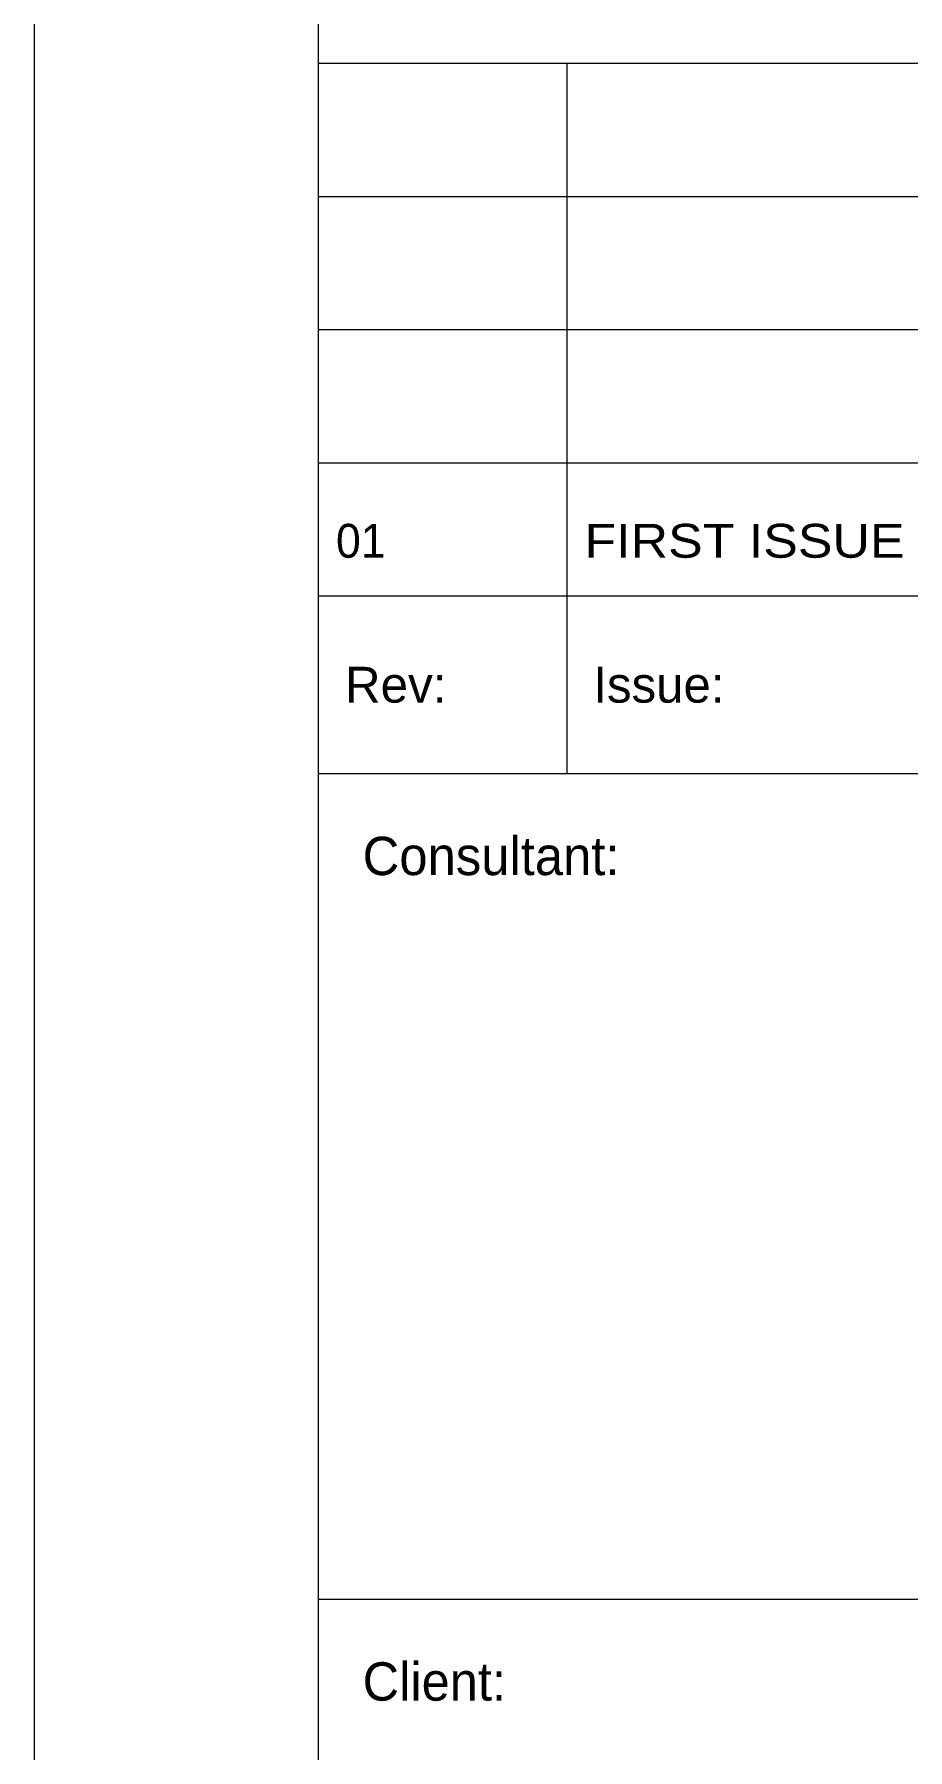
# Paper-space layout '01 Roof Support Layout' of a CAD drawing. Header units: millimetres. Extents: x 5 to 415, y 5 to 287.
# Drawn here: x 330.9 to 365.6, y 106.5 to 174.7 of the extents above; entities that cross this region are included whole.
import ezdxf

# ---------------------------------------------------------------- set-up
doc = ezdxf.new("R2010")
doc.units = ezdxf.units.MM
doc.layers.add('SHEET_GEOMETRY', color=7, linetype='Continuous')
doc.layers.add('SHEET_TEXT', color=7, linetype='Continuous')

# ---------------------------------------------------------------- blocks, each defined once
blk = doc.blocks.new('SHEET_01_ROOF')
at = {"layer": 'SHEET_GEOMETRY', "lineweight": 15}
for p, q in [((342.194, 287.475), (342.194, 4.9)), ((330.906, 276.186), (330.906, 14.425)), ((342.194, 173.528), (414.514, 173.528)), ((352.072, 173.528), (352.072, 145.306)), ((342.194, 168.236), (414.514, 168.236)), ((342.194, 162.944), (414.514, 162.944)), ((342.194, 157.653), (414.514, 157.653)), ((342.194, 152.361), (414.514, 152.361)), ((342.194, 145.306), (414.514, 145.306)), ((342.194, 112.497), (414.514, 112.497))]:
    blk.add_line(p, q, dxfattribs=at)
at = {"layer": 'SHEET_TEXT'}
for s, height, width, p in [('01', 1.3462, 0.983719, (342.9, 153.879)), ('FIRST ISSUE', 1.3462, 1.146164, (352.778, 153.879)), ('Rev:', 1.4224, 1.033539, (343.253, 148.121)), ('Issue:', 1.4224, 1.02718, (353.131, 148.121)), ('Consultant:', 1.524, 0.990961, (343.958, 141.266)), ('Client:', 1.524, 0.986669, (343.958, 108.458))]:
    blk.add_text(s, height=height, dxfattribs=dict(at, width=width)).set_placement(p)

psp = doc.layouts.new('01 Roof Support Layout')

# ---------------------------------------------------------------- block references
psp.add_blockref('SHEET_01_ROOF', (0, 0))

doc.saveas('drawing.dxf')
